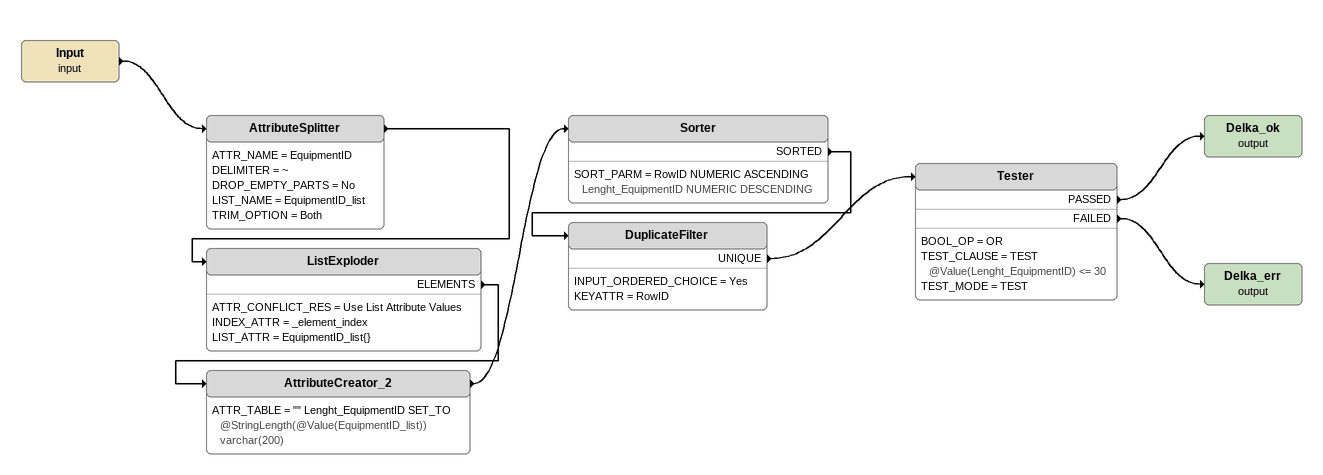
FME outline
Input (input)
    -> AttributeSplitter
AttributeSplitter
    ATTR_NAME = EquipmentID
    DELIMITER = ~
    DROP_EMPTY_PARTS = No
    LIST_NAME = EquipmentID_list
    TRIM_OPTION = Both
    -> ListExploder
ListExploder
    ATTR_CONFLICT_RES = Use List Attribute Values
    INDEX_ATTR = _element_index
    LIST_ATTR = EquipmentID_list{}
    ELEMENTS -> AttributeCreator_2
AttributeCreator_2
    ATTR_TABLE = "" Lenght_EquipmentID SET_TO @StringLength(@Value(EquipmentID_list)) varchar(200)
    -> Sorter
Sorter
    SORT_PARM = RowID NUMERIC ASCENDING Lenght_EquipmentID NUMERIC DESCENDING
    SORTED -> DuplicateFilter
DuplicateFilter
    INPUT_ORDERED_CHOICE = Yes
    KEYATTR = RowID
    UNIQUE -> Tester
Tester
    BOOL_OP = OR
    TEST_CLAUSE = TEST @Value(Lenght_EquipmentID) <= 30
    TEST_MODE = TEST
    PASSED -> Delka_ok (output)
    FAILED -> Delka_err (output)
Delka_ok (output)
Delka_err (output)
